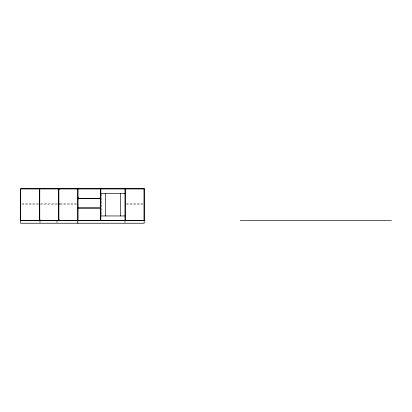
<?xml version="1.0" encoding="UTF-8"?>
<svg xmlns="http://www.w3.org/2000/svg" width="412" height="412" viewBox="0 0 412 412"><rect width="100%" height="100%" fill="white"/><g stroke="black" fill="none" stroke-linecap="round" stroke-linejoin="round"><path stroke-width="0.31" stroke-dasharray="2.06 1.54" d="M21.913 203.657L38.97 203.657M40.963 203.657L57.484 203.657M60.023 203.657L77.178 203.657M126.453 203.657L143.505 203.657M21.913 204.337L38.337 204.337M40.33 204.337L57.484 204.337M60.023 204.337L77.178 204.337M126.453 204.337L142.876 204.337M125.14 220.59L125.14 222.707M124.46 220.59L124.46 222.707M101.687 194.078L101.687 215.28M77.178 189.402L77.178 219.91M77.178 220.59L77.178 222.707M57.335 220.59L57.335 222.707M56.655 220.59L56.655 222.707M40.33 220.59L40.33 222.707M39.65 220.59L39.65 222.707"/><path stroke-width="0.62" d="M58.118 189.448L59.39 189.448M100.801 193.434L125.063 193.434M58.118 203.657L59.39 203.657M58.118 204.337L59.39 204.337M100.801 215.96L125.063 215.96M39.65 219.91L40.33 219.91M58.118 219.91L59.39 219.91M20.6 220.59L144.185 220.59M240.222 220.59L391.4 220.59M120.51 193.434L120.51 215.96M105.354 193.434L105.354 215.96M100.724 188.768L100.724 220.59M100.044 197.662L100.044 198.934M78.538 197.662L78.538 198.934M77.858 197.662L77.858 198.934M77.858 220.59L77.858 223.232M39.65 188.768L39.65 220.59M144.185 188.768L20.6 188.768L20.6 223.232L144.185 223.232L144.185 188.768M39.573 188.881L20.677 188.881L20.677 220.513L39.573 220.513L39.573 188.881M58.679 188.881L39.763 188.881L39.763 220.513L58.679 220.513L58.679 188.881M77.78 188.881L58.885 188.881L58.885 220.513L77.78 220.513L77.78 188.881M100.646 188.881L77.971 188.881L77.971 198.327L100.646 198.327L100.646 188.881M125.063 188.881L100.801 188.881L100.801 220.513L125.063 220.513L125.063 188.881M144.112 188.881L125.212 188.881L125.212 220.513L144.112 220.513L144.112 188.881M100.646 198.481L77.971 198.481L77.971 207.926L100.646 207.926L100.646 198.481M100.646 208.081L77.971 208.081L77.971 220.513L100.646 220.513L100.646 208.081"/></g></svg>
